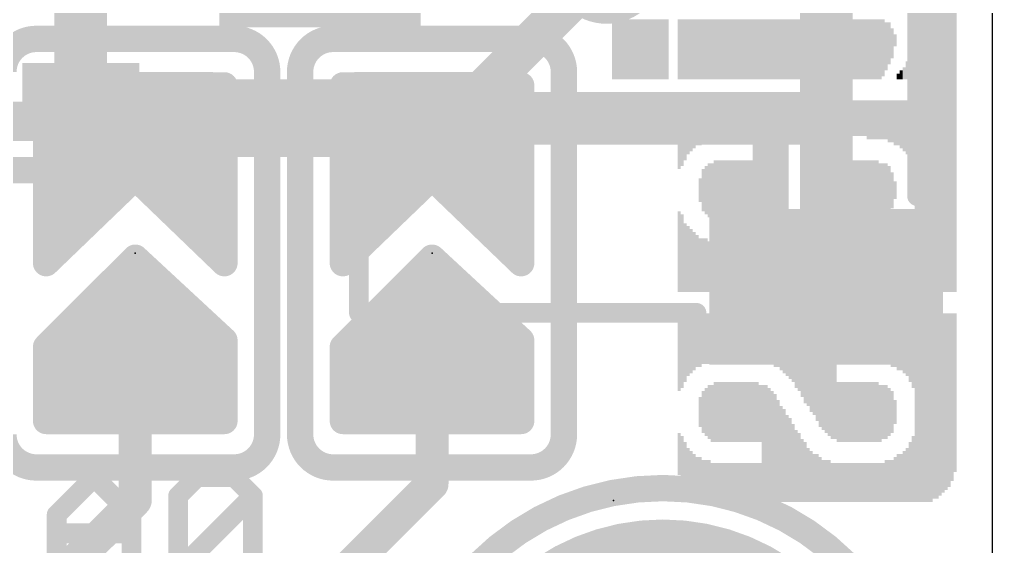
# Model space of a CAD drawing. Extents: x 0 to 25.4, y 0 to 17.8.
# Drawn here: x 17.9 to 25.4, y 4.09 to 8.15 of the extents above; entities that cross this region are included whole.
import ezdxf

# ---------------------------------------------------------------- set-up
doc = ezdxf.new("R2010")
doc.units = 0
for name, color, linetype in [('1', 12, 'CONTINUOUS'), ('16', 5, 'CONTINUOUS'), ('17', 110, 'CONTINUOUS'), ('18', 110, 'CONTINUOUS'), ('20', 53, 'CONTINUOUS'), ('21', 40, 'CONTINUOUS'), ('22', 6, 'CONTINUOUS'), ('24', 6, 'CONTINUOUS')]:
    doc.layers.add(name, color=color, linetype=linetype)

# ---------------------------------------------------------------- blocks, each defined once
blk = doc.blocks.new('RECT')
blk.add_solid([(-0.5, -0.5), (0.5, -0.5), (-0.5, 0.5), (0.5, 0.5)])
blk = doc.blocks.new('RECT121920X243840R50')
at = {"const_width": 0.1905}
blk.add_lwpolyline([(0.2858, -0.5715), (0.2858, 0.5715, 0.4142), (0.1905, 0.6668), (-0.1905, 0.6668, 0.4142), (-0.2858, 0.5715), (-0.2858, -0.5715, 0.4142), (-0.1905, -0.6668), (0.1905, -0.6668, 0.4142)], format="xyb", close=True, dxfattribs=at)
blk.add_solid([(-0.2159, -0.5969), (0.2159, -0.5969), (-0.2159, 0.5969), (0.2159, 0.5969)])
blk = doc.blocks.new('ROUNDP')
at = {"const_width": 0.5}
blk.add_lwpolyline([(0, -0.25, 1), (0, 0.25, 1), (0, -0.25)], format="xyb", dxfattribs=at)
blk = doc.blocks.new('ROUNDV')
at = {"const_width": 0.5}
blk.add_lwpolyline([(0, -0.25, 1), (0, 0.25, 1), (0, -0.25)], format="xyb", dxfattribs=at)

msp = doc.modelspace()

# ---------------------------------------------------------------- linework, layer by layer
at = {"layer": '1', "const_width": 0.4064}
for points in [[(24.119, 11.69), (24.119, 7.366)], [(18.376, 8.49), (18.376, 7.59)], [(18.376, 7.59), (18.576, 7.39)], [(18.576, 7.39), (20.219, 7.39)], [(20.219, 7.39), (24.095, 7.39)], [(24.095, 7.39), (24.119, 7.366)], [(24.119, 7.366), (24.119, 6.09)]]:
    msp.add_lwpolyline(points, dxfattribs=at)
at = {"layer": '1', "const_width": 0.2032}
for points in [[(18.4478, 7.6618, 1), (18.3042, 7.5182)], [(18.2744, 7.59, 1), (18.4776, 7.59)], [(18.576, 7.4916, 1), (18.576, 7.2884)], [(20.219, 7.4916, 1), (20.219, 7.2884)], [(20.219, 7.2884, 1), (20.219, 7.4916)], [(24.1668, 7.4618, 1), (24.0232, 7.3182)], [(24.095, 7.2884, 1), (24.095, 7.4916)], [(18.5042, 7.3182, 1), (18.6478, 7.4618)], [(24.2206, 7.366, 1), (24.0174, 7.366)], [(24.0472, 7.2942, 1), (24.1908, 7.4378)], [(24.0174, 7.366, 1), (24.2206, 7.366)], [(24.0174, 6.09, 1), (24.2206, 6.09)]]:
    msp.add_lwpolyline(points, format="xyb", dxfattribs=at)
at = {"layer": '16'}
for points, const_width in [([(21.2296, 7.366), (22.4258, 8.5622)], 0.3048), ([(18.1094, 6.273), (18.1094, 7.643)], 0.2032), ([(18.1094, 7.643), (19.4826, 7.643)], 0.2032), ([(19.4826, 7.643), (19.4826, 6.273)], 0.2032), ([(20.3954, 6.273), (20.3954, 7.643)], 0.2032), ([(20.3954, 7.643), (21.7686, 7.643)], 0.2032), ([(21.7686, 7.643), (21.7686, 6.273)], 0.2032), ([(18.1094, 7.5184), (19.4826, 7.5184)], 0.2032), ([(20.3954, 7.5184), (21.7686, 7.5184)], 0.2032), ([(16.51, 7.366), (18.796, 7.366)], 0.3048), ([(18.796, 7.366), (21.082, 7.366)], 0.3048), ([(21.082, 7.366), (21.2296, 7.366)], 0.3048), ([(18.1094, 7.3152), (19.4826, 7.3152)], 0.2032), ([(20.3954, 7.3152), (21.7686, 7.3152)], 0.2032), ([(18.1094, 7.112), (19.4826, 7.112)], 0.2032), ([(20.3954, 7.112), (21.7686, 7.112)], 0.2032), ([(18.796, 6.9342), (18.1094, 6.273)], 0.2032), ([(18.1094, 6.9088), (18.7696, 6.9088)], 0.2032), ([(19.4826, 6.273), (18.796, 6.9342)], 0.2032), ([(18.8224, 6.9088), (19.4826, 6.9088)], 0.2032), ([(21.082, 6.9342), (20.3954, 6.273)], 0.2032), ([(20.3954, 6.9088), (21.0556, 6.9088)], 0.2032), ([(21.7686, 6.273), (21.082, 6.9342)], 0.2032), ([(21.1084, 6.9088), (21.7686, 6.9088)], 0.2032), ([(18.1094, 6.7056), (18.5586, 6.7056)], 0.2032), ([(19.0334, 6.7056), (19.4826, 6.7056)], 0.2032), ([(20.3954, 6.7056), (20.8446, 6.7056)], 0.2032), ([(21.3194, 6.7056), (21.7686, 6.7056)], 0.2032), ([(18.1094, 6.5024), (18.3476, 6.5024)], 0.2032), ([(19.2444, 6.5024), (19.4826, 6.5024)], 0.2032), ([(20.3954, 6.5024), (20.6336, 6.5024)], 0.2032), ([(21.5304, 6.5024), (21.7686, 6.5024)], 0.2032), ([(18.796, 6.3151), (18.1094, 5.6285)], 0.2032), ([(18.1094, 6.2992), (18.1366, 6.2992)], 0.2032), ([(18.7801, 6.2992), (18.8132, 6.2992)], 0.2032), ([(19.4826, 5.6785), (18.796, 6.3151)], 0.2032), ([(19.4554, 6.2992), (19.4826, 6.2992)], 0.2032), ([(21.082, 6.3151), (20.3954, 5.6285)], 0.2032), ([(20.3954, 6.2992), (20.4226, 6.2992)], 0.2032), ([(21.0661, 6.2992), (21.0992, 6.2992)], 0.2032), ([(21.7686, 5.6785), (21.082, 6.3151)], 0.2032), ([(21.7414, 6.2992), (21.7686, 6.2992)], 0.2032), ([(18.5769, 6.096), (19.0323, 6.096)], 0.2032), ([(20.8629, 6.096), (21.3183, 6.096)], 0.2032), ([(18.3737, 5.8928), (19.2515, 5.8928)], 0.2032), ([(20.6597, 5.8928), (21.5375, 5.8928)], 0.2032), ([(18.1705, 5.6896), (19.4706, 5.6896)], 0.2032), ([(19.4826, 5.057), (19.4826, 5.6785)], 0.2032), ([(20.4565, 5.6896), (21.7566, 5.6896)], 0.2032), ([(21.7686, 5.057), (21.7686, 5.6785)], 0.2032), ([(18.1094, 5.6285), (18.1094, 5.057)], 0.2032), ([(20.3954, 5.6285), (20.3954, 5.057)], 0.2032), ([(18.1094, 5.4864), (19.4826, 5.4864)], 0.2032), ([(20.3954, 5.4864), (21.7686, 5.4864)], 0.2032), ([(18.796, 5.334), (18.796, 4.445)], 0.254), ([(21.082, 5.334), (21.082, 4.572)], 0.254), ([(18.1094, 5.2832), (19.4826, 5.2832)], 0.2032), ([(20.3954, 5.2832), (21.7686, 5.2832)], 0.2032), ([(18.1094, 5.08), (19.4826, 5.08)], 0.2032), ([(20.3954, 5.08), (21.7686, 5.08)], 0.2032), ([(18.1094, 5.057), (19.4826, 5.057)], 0.2032), ([(20.3954, 5.057), (21.7686, 5.057)], 0.2032), ([(21.082, 4.572), (19.05, 2.54)], 0.254), ([(18.796, 4.445), (18.288, 3.937)], 0.254)]:
    msp.add_lwpolyline(points, dxfattribs=dict(at, const_width=const_width))
for points, const_width in [([(18.1602, 7.643, 1), (18.0586, 7.643)], 0.1016), ([(18.1094, 7.6938, 1), (18.1094, 7.5922)], 0.1016), ([(19.5334, 7.643, 1), (19.4318, 7.643)], 0.1016), ([(19.4826, 7.5922, 1), (19.4826, 7.6938)], 0.1016), ([(20.4462, 7.643, 1), (20.3446, 7.643)], 0.1016), ([(20.3954, 7.6938, 1), (20.3954, 7.5922)], 0.1016), ([(21.8194, 7.643, 1), (21.7178, 7.643)], 0.1016), ([(21.7686, 7.5922, 1), (21.7686, 7.6938)], 0.1016), ([(18.1094, 7.5692, 1), (18.1094, 7.4676)], 0.1016), ([(19.4826, 7.4676, 1), (19.4826, 7.5692)], 0.1016), ([(20.3954, 7.5692, 1), (20.3954, 7.4676)], 0.1016), ([(21.7686, 7.4676, 1), (21.7686, 7.5692)], 0.1016), ([(18.796, 7.4422, 1), (18.796, 7.2898)], 0.1524), ([(18.796, 7.2898, 1), (18.796, 7.4422)], 0.1524), ([(21.082, 7.4422, 1), (21.082, 7.2898)], 0.1524), ([(21.082, 7.2898, 1), (21.082, 7.4422)], 0.1524), ([(21.2296, 7.2898, 1), (21.2296, 7.4422)], 0.1524), ([(21.1757, 7.4199, 1), (21.2835, 7.3121)], 0.1524), ([(18.1094, 7.366, 1), (18.1094, 7.2644)], 0.1016), ([(19.4826, 7.2644, 1), (19.4826, 7.366)], 0.1016), ([(20.3954, 7.366, 1), (20.3954, 7.2644)], 0.1016), ([(21.7686, 7.2644, 1), (21.7686, 7.366)], 0.1016), ([(18.1094, 7.1628, 1), (18.1094, 7.0612)], 0.1016), ([(19.4826, 7.0612, 1), (19.4826, 7.1628)], 0.1016), ([(20.3954, 7.1628, 1), (20.3954, 7.0612)], 0.1016), ([(21.7686, 7.0612, 1), (21.7686, 7.1628)], 0.1016), ([(18.1094, 6.9596, 1), (18.1094, 6.858)], 0.1016), ([(18.8312, 6.9708, 1), (18.7608, 6.8976)], 0.1016), ([(18.8312, 6.8976, 1), (18.7608, 6.9708)], 0.1016), ([(18.7696, 6.858, 1), (18.7696, 6.9596)], 0.1016), ([(18.8224, 6.9596, 1), (18.8224, 6.858)], 0.1016), ([(19.4826, 6.858, 1), (19.4826, 6.9596)], 0.1016), ([(20.3954, 6.9596, 1), (20.3954, 6.858)], 0.1016), ([(21.1172, 6.9708, 1), (21.0468, 6.8976)], 0.1016), ([(21.1172, 6.8976, 1), (21.0468, 6.9708)], 0.1016), ([(21.0556, 6.858, 1), (21.0556, 6.9596)], 0.1016), ([(21.1084, 6.9596, 1), (21.1084, 6.858)], 0.1016), ([(21.7686, 6.858, 1), (21.7686, 6.9596)], 0.1016), ([(18.1094, 6.7564, 1), (18.1094, 6.6548)], 0.1016), ([(18.5586, 6.6548, 1), (18.5586, 6.7564)], 0.1016), ([(19.0334, 6.7564, 1), (19.0334, 6.6548)], 0.1016), ([(19.4826, 6.6548, 1), (19.4826, 6.7564)], 0.1016), ([(20.3954, 6.7564, 1), (20.3954, 6.6548)], 0.1016), ([(20.8446, 6.6548, 1), (20.8446, 6.7564)], 0.1016), ([(21.3194, 6.7564, 1), (21.3194, 6.6548)], 0.1016), ([(21.7686, 6.6548, 1), (21.7686, 6.7564)], 0.1016), ([(18.1094, 6.5532, 1), (18.1094, 6.4516)], 0.1016), ([(18.3476, 6.4516, 1), (18.3476, 6.5532)], 0.1016), ([(19.2444, 6.5532, 1), (19.2444, 6.4516)], 0.1016), ([(19.4826, 6.4516, 1), (19.4826, 6.5532)], 0.1016), ([(20.3954, 6.5532, 1), (20.3954, 6.4516)], 0.1016), ([(20.6336, 6.4516, 1), (20.6336, 6.5532)], 0.1016), ([(21.5304, 6.5532, 1), (21.5304, 6.4516)], 0.1016), ([(21.7686, 6.4516, 1), (21.7686, 6.5532)], 0.1016), ([(18.1094, 6.35, 1), (18.1094, 6.2484)], 0.1016), ([(18.1366, 6.2484, 1), (18.1366, 6.35)], 0.1016), ([(18.7801, 6.35, 1), (18.7801, 6.2484)], 0.1016), ([(18.8305, 6.3524, 1), (18.7615, 6.2778)], 0.1016), ([(18.8319, 6.2792, 1), (18.7601, 6.351)], 0.1016), ([(18.8132, 6.2484, 1), (18.8132, 6.35)], 0.1016), ([(19.4554, 6.35, 1), (19.4554, 6.2484)], 0.1016), ([(19.4826, 6.2484, 1), (19.4826, 6.35)], 0.1016), ([(20.3954, 6.35, 1), (20.3954, 6.2484)], 0.1016), ([(20.4226, 6.2484, 1), (20.4226, 6.35)], 0.1016), ([(21.0661, 6.35, 1), (21.0661, 6.2484)], 0.1016), ([(21.1165, 6.3524, 1), (21.0475, 6.2778)], 0.1016), ([(21.1179, 6.2792, 1), (21.0461, 6.351)], 0.1016), ([(21.0992, 6.2484, 1), (21.0992, 6.35)], 0.1016), ([(21.7414, 6.35, 1), (21.7414, 6.2484)], 0.1016), ([(21.7686, 6.2484, 1), (21.7686, 6.35)], 0.1016), ([(18.0742, 6.3096, 1), (18.1446, 6.2364)], 0.1016), ([(18.0586, 6.273, 1), (18.1602, 6.273)], 0.1016), ([(19.4318, 6.273, 1), (19.5334, 6.273)], 0.1016), ([(19.4474, 6.2364, 1), (19.5178, 6.3096)], 0.1016), ([(20.3602, 6.3096, 1), (20.4306, 6.2364)], 0.1016), ([(20.3446, 6.273, 1), (20.4462, 6.273)], 0.1016), ([(21.7178, 6.273, 1), (21.8194, 6.273)], 0.1016), ([(21.7334, 6.2364, 1), (21.8038, 6.3096)], 0.1016), ([(18.5769, 6.1468, 1), (18.5769, 6.0452)], 0.1016), ([(19.0323, 6.0452, 1), (19.0323, 6.1468)], 0.1016), ([(20.8629, 6.1468, 1), (20.8629, 6.0452)], 0.1016), ([(21.3183, 6.0452, 1), (21.3183, 6.1468)], 0.1016), ([(18.3737, 5.9436, 1), (18.3737, 5.842)], 0.1016), ([(19.2515, 5.842, 1), (19.2515, 5.9436)], 0.1016), ([(20.6597, 5.9436, 1), (20.6597, 5.842)], 0.1016), ([(21.5375, 5.842, 1), (21.5375, 5.9436)], 0.1016), ([(18.1705, 5.7404, 1), (18.1705, 5.6388)], 0.1016), ([(19.5334, 5.6785, 1), (19.4318, 5.6785)], 0.1016), ([(19.4706, 5.6388, 1), (19.4706, 5.7404)], 0.1016), ([(20.4565, 5.7404, 1), (20.4565, 5.6388)], 0.1016), ([(21.8194, 5.6785, 1), (21.7178, 5.6785)], 0.1016), ([(21.7566, 5.6388, 1), (21.7566, 5.7404)], 0.1016), ([(18.1602, 5.6285, 1), (18.0586, 5.6285)], 0.1016), ([(18.0735, 5.6644, 1), (18.1453, 5.5926)], 0.1016), ([(19.4481, 5.6412, 1), (19.5171, 5.7158)], 0.1016), ([(20.4462, 5.6285, 1), (20.3446, 5.6285)], 0.1016), ([(20.3595, 5.6644, 1), (20.4313, 5.5926)], 0.1016), ([(21.7341, 5.6412, 1), (21.8031, 5.7158)], 0.1016), ([(18.1094, 5.5372, 1), (18.1094, 5.4356)], 0.1016), ([(19.4826, 5.4356, 1), (19.4826, 5.5372)], 0.1016), ([(20.3954, 5.5372, 1), (20.3954, 5.4356)], 0.1016), ([(21.7686, 5.4356, 1), (21.7686, 5.5372)], 0.1016), ([(18.8595, 5.334, 1), (18.7325, 5.334)], 0.127), ([(21.1455, 5.334, 1), (21.0185, 5.334)], 0.127), ([(18.1094, 5.334, 1), (18.1094, 5.2324)], 0.1016), ([(19.4826, 5.2324, 1), (19.4826, 5.334)], 0.1016), ([(20.3954, 5.334, 1), (20.3954, 5.2324)], 0.1016), ([(21.7686, 5.2324, 1), (21.7686, 5.334)], 0.1016), ([(18.1094, 5.1308, 1), (18.1094, 5.0292)], 0.1016), ([(19.4826, 5.0292, 1), (19.4826, 5.1308)], 0.1016), ([(20.3954, 5.1308, 1), (20.3954, 5.0292)], 0.1016), ([(21.7686, 5.0292, 1), (21.7686, 5.1308)], 0.1016), ([(18.1094, 5.1078, 1), (18.1094, 5.0062)], 0.1016), ([(18.0586, 5.057, 1), (18.1602, 5.057)], 0.1016), ([(19.4318, 5.057, 1), (19.5334, 5.057)], 0.1016), ([(19.4826, 5.0062, 1), (19.4826, 5.1078)], 0.1016), ([(20.3954, 5.1078, 1), (20.3954, 5.0062)], 0.1016), ([(20.3446, 5.057, 1), (20.4462, 5.057)], 0.1016), ([(21.7178, 5.057, 1), (21.8194, 5.057)], 0.1016), ([(21.7686, 5.0062, 1), (21.7686, 5.1078)], 0.1016), ([(21.1269, 4.5271, 1), (21.0371, 4.6169)], 0.127), ([(21.0185, 4.572, 1), (21.1455, 4.572)], 0.127), ([(18.7325, 4.445, 1), (18.8595, 4.445)], 0.127), ([(18.8409, 4.4001, 1), (18.7511, 4.4899)], 0.127)]:
    msp.add_lwpolyline(points, format="xyb", dxfattribs=dict(at, const_width=const_width))
at = {"layer": '20'}
msp.add_line((25.4, 2.54), (25.4, 15.24), dxfattribs=at)
at = {"layer": '21'}
for points, const_width in [([(24.819, 6.79), (24.819, 10.99)], 0.1524), ([(18.926, 6.99), (16.126, 6.99)], 0.2032), ([(20.519, 5.89), (20.519, 6.99)], 0.1524), ([(23.119, 5.89), (20.519, 5.89)], 0.1524), ([(18.1907, 4.3354), (18.4788, 4.6235)], 0.1524), ([(18.4788, 4.6235), (18.7669, 4.3354)], 0.1524), ([(19.1262, 4.4795), (19.2703, 4.6235)], 0.1524), ([(19.2703, 4.6235), (19.5584, 4.6235)], 0.1524), ([(19.5584, 4.6235), (19.7024, 4.4795)], 0.1524), ([(19.1262, 3.9033), (19.1262, 4.4795)], 0.1524), ([(19.1262, 3.9033), (19.7024, 4.4795)], 0.1524), ([(19.7024, 4.4795), (19.7024, 3.9033)], 0.1524), ([(18.1907, 3.7592), (18.1907, 4.3354)], 0.1524), ([(18.7669, 4.3354), (18.7669, 3.7592)], 0.1524), ([(18.1907, 4.1914), (18.7669, 4.1914)], 0.1524)]:
    msp.add_lwpolyline(points, dxfattribs=dict(at, const_width=const_width))
for points, const_width in [([(18.926, 6.9392, 1), (18.926, 7.0408)], 0.1016), ([(20.5571, 6.99, 1), (20.4809, 6.99)], 0.0762), ([(24.7809, 6.79, 1), (24.8571, 6.79)], 0.0762), ([(20.519, 5.9281, 1), (20.519, 5.8519)], 0.0762), ([(20.4809, 5.89, 1), (20.5571, 5.89)], 0.0762), ([(23.119, 5.8519, 1), (23.119, 5.9281)], 0.0762), ([(18.5057, 4.6505, 1), (18.4519, 4.5966)], 0.0762), ([(18.5057, 4.5966, 1), (18.4519, 4.6505)], 0.0762), ([(19.2703, 4.6616, 1), (19.2703, 4.5854)], 0.0762), ([(19.2972, 4.5966, 1), (19.2433, 4.6505)], 0.0762), ([(19.5853, 4.6505, 1), (19.5314, 4.5966)], 0.0762), ([(19.5584, 4.5854, 1), (19.5584, 4.6616)], 0.0762), ([(22.86, 0.54, 1), (22.86, 4.54, 1), (22.86, 0.54)], 0.2032), ([(19.1643, 4.4795, 1), (19.0881, 4.4795)], 0.0762), ([(19.0993, 4.5064, 1), (19.1531, 4.4525)], 0.0762), ([(19.7405, 4.4795, 1), (19.6643, 4.4795)], 0.0762), ([(19.7294, 4.4525, 1), (19.6755, 4.5064)], 0.0762), ([(19.6755, 4.4525, 1), (19.7294, 4.5064)], 0.0762), ([(18.1637, 4.3624, 1), (18.2176, 4.3085)], 0.0762), ([(18.2288, 4.3354, 1), (18.1526, 4.3354)], 0.0762), ([(18.805, 4.3354, 1), (18.7288, 4.3354)], 0.0762), ([(18.74, 4.3085, 1), (18.7938, 4.3624)], 0.0762), ([(18.1907, 4.2295, 1), (18.1907, 4.1533)], 0.0762), ([(18.7669, 4.1533, 1), (18.7669, 4.2295)], 0.0762)]:
    msp.add_lwpolyline(points, format="xyb", dxfattribs=dict(at, const_width=const_width))
at = {"layer": '22'}
for points, const_width in [([(18.034, 8.001, 0.4142), (17.78, 7.747)], 0.2032), ([(18.034, 8.0518, 1), (18.034, 7.9502)], 0.1016), ([(18.034, 7.9502, 1), (18.034, 8.0518)], 0.1016), ([(19.812, 7.747, 0.4142), (19.558, 8.001)], 0.2032), ([(19.558, 8.0518, 1), (19.558, 7.9502)], 0.1016), ([(19.558, 7.9502, 1), (19.558, 8.0518)], 0.1016), ([(20.32, 8.001, 0.4142), (20.066, 7.747)], 0.2032), ([(20.32, 8.0518, 1), (20.32, 7.9502)], 0.1016), ([(20.32, 7.9502, 1), (20.32, 8.0518)], 0.1016), ([(22.098, 7.747, 0.4142), (21.844, 8.001)], 0.2032), ([(21.844, 8.0518, 1), (21.844, 7.9502)], 0.1016), ([(21.844, 7.9502, 1), (21.844, 8.0518)], 0.1016), ([(19.8628, 7.747, 1), (19.7612, 7.747)], 0.1016), ([(19.7612, 7.747, 1), (19.8628, 7.747)], 0.1016), ([(20.1168, 7.747, 1), (20.0152, 7.747)], 0.1016), ([(20.0152, 7.747, 1), (20.1168, 7.747)], 0.1016), ([(22.1488, 7.747, 1), (22.0472, 7.747)], 0.1016), ([(22.0472, 7.747, 1), (22.1488, 7.747)], 0.1016), ([(17.78, 4.953, 0.4142), (18.034, 4.699)], 0.2032), ([(19.558, 4.699, 0.4142), (19.812, 4.953)], 0.2032), ([(19.8628, 4.953, 1), (19.7612, 4.953)], 0.1016), ([(20.066, 4.953, 0.4142), (20.32, 4.699)], 0.2032), ([(20.1168, 4.953, 1), (20.0152, 4.953)], 0.1016), ([(21.844, 4.699, 0.4142), (22.098, 4.953)], 0.2032), ([(22.1488, 4.953, 1), (22.0472, 4.953)], 0.1016), ([(19.7612, 4.953, 1), (19.8628, 4.953)], 0.1016), ([(20.0152, 4.953, 1), (20.1168, 4.953)], 0.1016), ([(22.0472, 4.953, 1), (22.1488, 4.953)], 0.1016), ([(18.034, 4.7498, 1), (18.034, 4.6482)], 0.1016), ([(18.034, 4.6482, 1), (18.034, 4.7498)], 0.1016), ([(19.558, 4.7498, 1), (19.558, 4.6482)], 0.1016), ([(19.558, 4.6482, 1), (19.558, 4.7498)], 0.1016), ([(20.32, 4.7498, 1), (20.32, 4.6482)], 0.1016), ([(20.32, 4.6482, 1), (20.32, 4.7498)], 0.1016), ([(21.844, 4.7498, 1), (21.844, 4.6482)], 0.1016), ([(21.844, 4.6482, 1), (21.844, 4.7498)], 0.1016)]:
    msp.add_lwpolyline(points, format="xyb", dxfattribs=dict(at, const_width=const_width))
at = {"layer": '22', "const_width": 0.2032}
for points in [[(18.034, 8.001), (19.558, 8.001)], [(20.32, 8.001), (21.844, 8.001)], [(19.812, 4.953), (19.812, 7.747)], [(20.066, 7.747), (20.066, 4.953)], [(22.098, 4.953), (22.098, 7.747)], [(18.034, 4.699), (19.558, 4.699)], [(20.32, 4.699), (21.844, 4.699)]]:
    msp.add_lwpolyline(points, dxfattribs=at)
at = {"layer": '24'}
for p in [(18.796, 6.35), (21.082, 6.35), (22.479, 4.445)]:
    msp.add_point(p, dxfattribs=at)

# ---------------------------------------------------------------- block references
at = {"layer": '1'}
for p, xscale, yscale, rotation in [((20.219, 8.39), 1.55, 0.6, 180), ((18.376, 7.59), 0.45, 0.9, 90), ((20.219, 7.39), 1.55, 0.6, 180), ((24.119, 6.09), 1.8, 1.2, 180)]:
    msp.add_blockref('RECT', p, dxfattribs=dict(at, xscale=xscale, yscale=yscale, rotation=rotation))
at = {"layer": '16', "rotation": 90}
for p in [(18.796, 7.366), (21.082, 7.366), (18.796, 5.334), (21.082, 5.334)]:
    msp.add_blockref('RECT121920X243840R50', p, dxfattribs=at)
at = {"layer": '17', "xscale": 3.516, "yscale": 3.516}
msp.add_blockref('ROUNDP', (22.86, 2.54), dxfattribs=at)
msp.add_blockref('ROUNDP', (22.86, 2.54), dxfattribs=at)
at = {"layer": '18', "xscale": 0.889, "yscale": 0.889}
msp.add_blockref('ROUNDV', (22.4258, 8.5622), dxfattribs=at)
msp.add_blockref('ROUNDV', (22.4258, 8.5622), dxfattribs=at)
at = {"layer": '22', "rotation": 90}
for p, xscale, yscale in [((24.8111, 8.81), 5.5194, 0.0231), ((24.8342, 8.81), 5.5194, 0.0231), ((24.8573, 8.81), 5.5194, 0.0231), ((24.8804, 8.81), 5.5194, 0.0231), ((24.9036, 8.81), 5.5194, 0.0231), ((24.9267, 8.7973), 5.494, 0.0231), ((24.9498, 8.7973), 5.494, 0.0231), ((24.9729, 8.7859), 5.4712, 0.0231), ((24.996, 8.7859), 5.4712, 0.0231), ((25.019, 8.7744), 5.4483, 0.0229), ((25.042, 8.763), 5.4254, 0.0231), ((25.0651, 8.7516), 5.4026, 0.0231), ((25.0882, 8.7287), 5.3569, 0.0231), ((25.1113, 8.6944), 5.2883, 0.0231), ((22.479, 7.9197), 0.4623, 0.0229), ((22.502, 7.9197), 0.4623, 0.0231), ((22.5251, 7.9197), 0.4623, 0.0231), ((22.5482, 7.9197), 0.4623, 0.0231), ((22.5713, 7.9197), 0.4623, 0.0231), ((22.5944, 7.9197), 0.4623, 0.0231), ((22.6176, 7.9197), 0.4623, 0.0231), ((22.6407, 7.9197), 0.4623, 0.0231), ((22.6638, 7.9197), 0.4623, 0.0231), ((22.6869, 7.9197), 0.4623, 0.0231), ((22.71, 7.9197), 0.4623, 0.0231), ((22.733, 7.9197), 0.4623, 0.0229), ((22.756, 7.9197), 0.4623, 0.0231), ((22.7791, 7.9197), 0.4623, 0.0231), ((22.8022, 7.9197), 0.4623, 0.0231), ((22.8253, 7.9197), 0.4623, 0.0231), ((22.8484, 7.9197), 0.4623, 0.0231), ((22.8716, 7.9197), 0.4623, 0.0231), ((22.8947, 7.9197), 0.4623, 0.0231), ((22.987, 7.9197), 0.4623, 0.0229), ((23.01, 7.9197), 0.4623, 0.0231), ((23.0331, 7.9197), 0.4623, 0.0231), ((23.0562, 7.9197), 0.4623, 0.0231), ((23.0793, 7.9197), 0.4623, 0.0231), ((23.1024, 7.9197), 0.4623, 0.0231), ((23.1256, 7.9197), 0.4623, 0.0231), ((23.1487, 7.9197), 0.4623, 0.0231), ((23.1718, 7.9197), 0.4623, 0.0231), ((23.1949, 7.9197), 0.4623, 0.0231), ((23.218, 7.9197), 0.4623, 0.0231), ((23.241, 7.9197), 0.4623, 0.0229), ((23.264, 7.9197), 0.4623, 0.0231), ((23.2871, 7.9197), 0.4623, 0.0231), ((23.3102, 7.9197), 0.4623, 0.0231), ((23.3333, 7.9197), 0.4623, 0.0231), ((23.3564, 7.9197), 0.4623, 0.0231), ((23.3796, 7.9197), 0.4623, 0.0231), ((23.4027, 7.9197), 0.4623, 0.0231), ((23.4258, 7.9197), 0.4623, 0.0231), ((23.4489, 7.9197), 0.4623, 0.0231), ((23.472, 7.9197), 0.4623, 0.0231), ((23.495, 7.9197), 0.4623, 0.0229), ((23.518, 7.9197), 0.4623, 0.0231), ((23.5411, 7.9197), 0.4623, 0.0231), ((23.5642, 7.9197), 0.4623, 0.0231), ((23.5873, 7.9197), 0.4623, 0.0231), ((23.6104, 7.9197), 0.4623, 0.0231), ((23.6336, 7.9197), 0.4623, 0.0231), ((23.6567, 7.9197), 0.4623, 0.0231), ((23.6798, 7.9197), 0.4623, 0.0231), ((23.7029, 7.9197), 0.4623, 0.0231), ((23.726, 7.9197), 0.4623, 0.0231), ((23.749, 7.9197), 0.4623, 0.0229), ((23.772, 7.9197), 0.4623, 0.0231), ((23.7951, 7.9197), 0.4623, 0.0231), ((23.8182, 7.9197), 0.4623, 0.0231), ((23.8413, 7.9197), 0.4623, 0.0231), ((23.8644, 7.9197), 0.4623, 0.0231), ((23.8876, 7.9197), 0.4623, 0.0231), ((23.9107, 7.9197), 0.4623, 0.0231), ((23.9338, 7.9197), 0.4623, 0.0231), ((23.9569, 7.9197), 0.4623, 0.0231), ((23.98, 7.9197), 0.4623, 0.0231), ((24.003, 7.9197), 0.4623, 0.0229), ((24.026, 7.9197), 0.4623, 0.0231), ((24.0491, 7.9197), 0.4623, 0.0231), ((24.0722, 7.9197), 0.4623, 0.0231), ((24.0953, 7.9197), 0.4623, 0.0231), ((24.1184, 7.9197), 0.4623, 0.0231), ((24.1416, 7.9197), 0.4623, 0.0231), ((24.1647, 7.9197), 0.4623, 0.0231), ((24.1878, 7.9197), 0.4623, 0.0231), ((24.2109, 7.9197), 0.4623, 0.0231), ((24.234, 7.9197), 0.4623, 0.0231), ((24.257, 7.9197), 0.4623, 0.0229), ((24.28, 7.9197), 0.4623, 0.0231), ((24.3031, 7.9197), 0.4623, 0.0231), ((24.3262, 7.9197), 0.4623, 0.0231), ((24.3493, 7.9197), 0.4623, 0.0231), ((24.3724, 7.9197), 0.4623, 0.0231), ((24.3956, 7.9197), 0.4623, 0.0231), ((24.4187, 7.9197), 0.4623, 0.0231), ((24.4418, 7.9197), 0.4623, 0.0231), ((24.4649, 7.9197), 0.4623, 0.0231), ((24.488, 7.9197), 0.4623, 0.0231), ((24.511, 7.9197), 0.4623, 0.0229), ((24.534, 7.9197), 0.4623, 0.0231), ((24.5571, 7.9312), 0.4394, 0.0231), ((24.5802, 7.9439), 0.3683, 0.0231), ((24.6033, 7.9667), 0.3226, 0.0231), ((24.6264, 7.9667), 0.2311, 0.0231), ((24.6496, 7.9896), 0.094, 0.0231), ((24.788, 7.8042), 0.2311, 0.0231), ((24.742, 7.7584), 0.1397, 0.0231), ((24.765, 7.7699), 0.1626, 0.0229), ((24.6727, 7.7114), 0.0457, 0.0231), ((24.6958, 7.7241), 0.0711, 0.0231), ((24.7189, 7.7356), 0.094, 0.0231), ((22.987, 7.2631), 0.5309, 0.0229), ((23.01, 7.2746), 0.508, 0.0231), ((23.0331, 7.2974), 0.4623, 0.0231), ((23.0562, 7.3203), 0.4166, 0.0231), ((23.0793, 7.3317), 0.3937, 0.0231), ((23.1024, 7.3431), 0.3708, 0.0231), ((23.1256, 7.3546), 0.348, 0.0231), ((23.1487, 7.3546), 0.348, 0.0231), ((23.1718, 7.366), 0.3251, 0.0231), ((23.1949, 7.366), 0.3251, 0.0231), ((23.218, 7.3774), 0.3023, 0.0231), ((23.241, 7.3774), 0.3023, 0.0229), ((23.264, 7.3774), 0.3023, 0.0231), ((23.2871, 7.3774), 0.3023, 0.0231), ((23.3102, 7.3774), 0.3023, 0.0231), ((23.3333, 7.3774), 0.3023, 0.0231), ((23.3564, 7.3774), 0.3023, 0.0231), ((23.3796, 7.3901), 0.2769, 0.0231), ((23.4027, 7.3901), 0.2769, 0.0231), ((23.4258, 7.3901), 0.2769, 0.0231), ((23.4489, 7.3901), 0.2769, 0.0231), ((23.472, 7.3901), 0.2769, 0.0231), ((23.495, 7.3901), 0.2769, 0.0229), ((23.518, 7.3901), 0.2769, 0.0231), ((23.5411, 7.3901), 0.2769, 0.0231), ((23.5642, 7.0663), 0.9246, 0.0231), ((23.5873, 7.0663), 0.9246, 0.0231), ((23.6104, 7.0663), 0.9246, 0.0231), ((23.6336, 7.0663), 0.9246, 0.0231), ((23.6567, 7.0663), 0.9246, 0.0231), ((23.6798, 7.0663), 0.9246, 0.0231), ((23.7029, 7.0663), 0.9246, 0.0231), ((23.726, 7.0663), 0.9246, 0.0231), ((23.749, 7.0663), 0.9246, 0.0229), ((23.772, 7.0663), 0.9246, 0.0231), ((23.7951, 7.0663), 0.9246, 0.0231), ((23.8182, 7.0663), 0.9246, 0.0231), ((23.8413, 7.3901), 0.2769, 0.0231), ((23.8644, 7.3901), 0.2769, 0.0231), ((23.8876, 7.3901), 0.2769, 0.0231), ((23.9107, 7.3901), 0.2769, 0.0231), ((23.9338, 7.3901), 0.2769, 0.0231), ((23.9569, 7.3901), 0.2769, 0.0231), ((23.98, 7.3901), 0.2769, 0.0231), ((24.003, 7.3901), 0.2769, 0.0229), ((24.026, 7.3901), 0.2769, 0.0231), ((24.0491, 7.3901), 0.2769, 0.0231), ((24.0722, 7.3901), 0.2769, 0.0231), ((24.0953, 7.3901), 0.2769, 0.0231), ((24.1184, 7.3901), 0.2769, 0.0231), ((24.1416, 7.3901), 0.2769, 0.0231), ((24.1647, 7.3901), 0.2769, 0.0231), ((24.1878, 7.3901), 0.2769, 0.0231), ((24.2109, 7.3901), 0.2769, 0.0231), ((24.234, 7.3901), 0.2769, 0.0231), ((24.257, 7.3901), 0.2769, 0.0229), ((24.28, 7.3901), 0.2769, 0.0231), ((24.3031, 7.3901), 0.2769, 0.0231), ((24.3262, 7.3901), 0.2769, 0.0231), ((24.3493, 7.3901), 0.2769, 0.0231), ((24.3724, 7.3901), 0.2769, 0.0231), ((24.3956, 7.3901), 0.2769, 0.0231), ((24.4187, 7.3901), 0.2769, 0.0231), ((24.4418, 7.3774), 0.3023, 0.0231), ((24.4649, 7.3774), 0.3023, 0.0231), ((24.488, 7.3774), 0.3023, 0.0231), ((24.511, 7.3774), 0.3023, 0.0229), ((24.534, 7.3774), 0.3023, 0.0231), ((24.5571, 7.3774), 0.3023, 0.0231), ((24.5802, 7.3774), 0.3023, 0.0231), ((24.6033, 7.366), 0.3251, 0.0231), ((24.6264, 7.366), 0.3251, 0.0231), ((24.6496, 7.3546), 0.348, 0.0231), ((24.6727, 7.3546), 0.348, 0.0231), ((24.6958, 7.3431), 0.3708, 0.0231), ((24.7189, 7.3317), 0.3937, 0.0231), ((24.742, 7.3203), 0.4166, 0.0231), ((24.765, 7.2974), 0.4623, 0.0229), ((24.788, 7.2631), 0.5309, 0.0231), ((23.264, 6.8351), 0.4623, 0.0231), ((23.2871, 6.8351), 0.4623, 0.0231), ((23.3102, 6.8351), 0.4623, 0.0231), ((23.3333, 6.8351), 0.4623, 0.0231), ((23.3564, 6.8351), 0.4623, 0.0231), ((23.3796, 6.8351), 0.4623, 0.0231), ((23.4027, 6.8351), 0.4623, 0.0231), ((23.4258, 6.8351), 0.4623, 0.0231), ((23.4489, 6.8351), 0.4623, 0.0231), ((23.472, 6.8351), 0.4623, 0.0231), ((23.495, 6.8351), 0.4623, 0.0229), ((23.518, 6.8351), 0.4623, 0.0231), ((23.5411, 6.8351), 0.4623, 0.0231), ((24.003, 6.8351), 0.4623, 0.0229), ((24.026, 6.8351), 0.4623, 0.0231), ((24.0491, 6.8351), 0.4623, 0.0231), ((24.0722, 6.8351), 0.4623, 0.0231), ((24.0953, 6.8351), 0.4623, 0.0231), ((24.1184, 6.8351), 0.4623, 0.0231), ((24.1416, 6.8351), 0.4623, 0.0231), ((24.1647, 6.8351), 0.4623, 0.0231), ((24.1878, 6.8351), 0.4623, 0.0231), ((24.2109, 6.8351), 0.4623, 0.0231), ((24.234, 6.8351), 0.4623, 0.0231), ((24.257, 6.8351), 0.4623, 0.0229), ((24.28, 6.8351), 0.4623, 0.0231), ((24.3031, 6.8351), 0.4623, 0.0231), ((24.3262, 6.8351), 0.4623, 0.0231), ((24.3493, 6.8351), 0.4623, 0.0231), ((24.3724, 6.8351), 0.4623, 0.0231), ((24.3956, 6.8351), 0.4623, 0.0231), ((24.4187, 6.8351), 0.4623, 0.0231), ((24.4418, 6.8351), 0.4623, 0.0231), ((24.4649, 6.8351), 0.4623, 0.0231), ((24.488, 6.8351), 0.4623, 0.0231), ((24.511, 6.8351), 0.4623, 0.0229), ((23.1718, 6.8351), 0.3251, 0.0231), ((23.1949, 6.8351), 0.3708, 0.0231), ((23.218, 6.8351), 0.4166, 0.0231), ((23.241, 6.8351), 0.4166, 0.0229), ((24.534, 6.8237), 0.4394, 0.0231), ((24.5571, 6.8351), 0.4166, 0.0231), ((24.5802, 6.8351), 0.4166, 0.0231), ((24.6033, 6.8351), 0.3708, 0.0231), ((24.6264, 6.8339), 0.2769, 0.0231), ((23.1487, 6.8351), 0.1829, 0.0231), ((24.6496, 6.8351), 0.1372, 0.0231), ((22.987, 6.3614), 0.6223, 0.0229), ((23.01, 6.35), 0.5994, 0.0231), ((24.765, 6.4313), 0.3454, 0.0229), ((24.788, 6.4541), 0.3912, 0.0231), ((23.0331, 6.3157), 0.5309, 0.0231), ((23.0562, 6.3043), 0.508, 0.0231), ((23.0793, 6.2929), 0.4851, 0.0231), ((24.7189, 6.397), 0.2769, 0.0231), ((24.742, 6.4084), 0.2997, 0.0231), ((23.1024, 6.2814), 0.4623, 0.0231), ((23.1256, 6.27), 0.4394, 0.0231), ((23.1487, 6.2573), 0.414, 0.0231), ((23.1718, 6.2573), 0.414, 0.0231), ((23.1949, 6.2573), 0.414, 0.0231), ((24.6033, 6.2573), 0.414, 0.0231), ((24.6264, 6.2573), 0.414, 0.0231), ((24.6496, 6.3741), 0.2311, 0.0231), ((24.6727, 6.3741), 0.2311, 0.0231), ((24.6958, 6.3856), 0.254, 0.0231), ((23.218, 6.2459), 0.3912, 0.0231), ((23.241, 6.2459), 0.3912, 0.0229), ((23.264, 6.2459), 0.3912, 0.0231), ((23.2871, 6.2459), 0.3912, 0.0231), ((23.3102, 6.2344), 0.3683, 0.0231), ((23.3333, 6.2344), 0.3683, 0.0231), ((23.3564, 6.2344), 0.3683, 0.0231), ((23.3796, 6.2344), 0.3683, 0.0231), ((23.4027, 6.2344), 0.3683, 0.0231), ((23.4258, 6.2344), 0.3683, 0.0231), ((23.4489, 6.2344), 0.3683, 0.0231), ((23.472, 6.2344), 0.3683, 0.0231), ((23.495, 6.2344), 0.3683, 0.0229), ((23.518, 6.2344), 0.3683, 0.0231), ((23.5411, 6.2344), 0.3683, 0.0231), ((23.5642, 6.2344), 0.3683, 0.0231), ((23.5873, 6.2344), 0.3683, 0.0231), ((23.6104, 6.2344), 0.3683, 0.0231), ((23.6336, 6.2344), 0.3683, 0.0231), ((23.6567, 6.2344), 0.3683, 0.0231), ((23.6798, 6.2344), 0.3683, 0.0231), ((23.7029, 6.2344), 0.3683, 0.0231), ((23.726, 6.2344), 0.3683, 0.0231), ((23.749, 6.2344), 0.3683, 0.0229), ((23.772, 6.2344), 0.3683, 0.0231), ((23.7951, 6.2344), 0.3683, 0.0231), ((23.8182, 6.2344), 0.3683, 0.0231), ((23.8413, 6.2344), 0.3683, 0.0231), ((23.8644, 6.2344), 0.3683, 0.0231), ((23.8876, 6.2344), 0.3683, 0.0231), ((23.9107, 6.2344), 0.3683, 0.0231), ((23.9338, 6.2344), 0.3683, 0.0231), ((23.9569, 6.2344), 0.3683, 0.0231), ((23.98, 6.2344), 0.3683, 0.0231), ((24.003, 6.2344), 0.3683, 0.0229), ((24.026, 6.2344), 0.3683, 0.0231), ((24.0491, 6.2344), 0.3683, 0.0231), ((24.0722, 6.2344), 0.3683, 0.0231), ((24.0953, 6.2344), 0.3683, 0.0231), ((24.1184, 6.2344), 0.3683, 0.0231), ((24.1416, 6.2344), 0.3683, 0.0231), ((24.1647, 6.2344), 0.3683, 0.0231), ((24.1878, 6.2344), 0.3683, 0.0231), ((24.2109, 6.2344), 0.3683, 0.0231), ((24.234, 6.2344), 0.3683, 0.0231), ((24.257, 6.2344), 0.3683, 0.0229), ((24.28, 6.2344), 0.3683, 0.0231), ((24.3031, 6.2344), 0.3683, 0.0231), ((24.3262, 6.2344), 0.3683, 0.0231), ((24.3493, 6.2344), 0.3683, 0.0231), ((24.3724, 6.2344), 0.3683, 0.0231), ((24.3956, 6.2344), 0.3683, 0.0231), ((24.4187, 6.2344), 0.3683, 0.0231), ((24.4418, 6.2344), 0.3683, 0.0231), ((24.4649, 6.2344), 0.3683, 0.0231), ((24.488, 6.2344), 0.3683, 0.0231), ((24.511, 6.2459), 0.3912, 0.0229), ((24.534, 6.2459), 0.3912, 0.0231), ((24.5571, 6.2459), 0.3912, 0.0231), ((24.5802, 6.2459), 0.3912, 0.0231), ((22.987, 5.588), 0.5994, 0.0229), ((23.01, 5.5994), 0.5766, 0.0231), ((23.0331, 5.6223), 0.5309, 0.0231), ((23.0562, 5.6452), 0.4851, 0.0231), ((23.0793, 5.6566), 0.4623, 0.0231), ((23.1024, 5.668), 0.4394, 0.0231), ((23.1256, 5.6807), 0.414, 0.0231), ((23.1487, 5.6807), 0.414, 0.0231), ((23.1718, 5.6921), 0.3912, 0.0231), ((23.1949, 5.6921), 0.3912, 0.0231), ((23.218, 5.6921), 0.3912, 0.0231), ((23.241, 5.7036), 0.3683, 0.0229), ((23.264, 5.7036), 0.3683, 0.0231), ((23.2871, 5.7036), 0.3683, 0.0231), ((23.3102, 5.7036), 0.3683, 0.0231), ((23.3333, 5.7036), 0.3683, 0.0231), ((23.3564, 5.7036), 0.3683, 0.0231), ((23.3796, 5.7036), 0.3683, 0.0231), ((23.4027, 5.7036), 0.3683, 0.0231), ((23.4258, 5.7036), 0.3683, 0.0231), ((23.4489, 5.7036), 0.3683, 0.0231), ((23.472, 5.7036), 0.3683, 0.0231), ((23.495, 5.7036), 0.3683, 0.0229), ((23.518, 5.7036), 0.3683, 0.0231), ((23.5411, 5.7036), 0.3683, 0.0231), ((23.5642, 5.7036), 0.3683, 0.0231), ((23.5873, 5.7036), 0.3683, 0.0231), ((23.6104, 5.7036), 0.3683, 0.0231), ((23.6336, 5.7036), 0.3683, 0.0231), ((23.6567, 5.7036), 0.3683, 0.0231), ((23.6798, 5.6921), 0.3912, 0.0231), ((23.7029, 5.6921), 0.3912, 0.0231), ((23.726, 5.6807), 0.414, 0.0231), ((23.749, 5.6807), 0.414, 0.0229), ((23.772, 5.668), 0.4394, 0.0231), ((23.7951, 5.6566), 0.4623, 0.0231), ((23.8182, 5.6452), 0.4851, 0.0231), ((23.8413, 5.6337), 0.508, 0.0231), ((23.8644, 5.6223), 0.5309, 0.0231), ((23.8876, 5.5994), 0.5766, 0.0231), ((23.9107, 5.588), 0.5994, 0.0231), ((23.9338, 5.5651), 0.6452, 0.0231), ((23.9569, 5.541), 0.6934, 0.0231), ((23.98, 5.5296), 0.7163, 0.0231), ((24.003, 5.5067), 0.762, 0.0229), ((24.026, 5.4953), 0.7849, 0.0231), ((24.0491, 5.4724), 0.8306, 0.0231), ((24.0722, 5.4496), 0.8763, 0.0231), ((24.0953, 5.4381), 0.8992, 0.0231), ((24.1184, 5.4267), 0.922, 0.0231), ((24.1416, 5.414), 0.9474, 0.0231), ((24.1647, 5.4026), 0.9703, 0.0231), ((24.1878, 5.4026), 0.9703, 0.0231), ((24.2109, 5.7036), 0.3683, 0.0231), ((24.234, 5.7036), 0.3683, 0.0231), ((24.257, 5.7036), 0.3683, 0.0229), ((24.28, 5.7036), 0.3683, 0.0231), ((24.3031, 5.7036), 0.3683, 0.0231), ((24.3262, 5.7036), 0.3683, 0.0231), ((24.3493, 5.7036), 0.3683, 0.0231), ((24.3724, 5.7036), 0.3683, 0.0231), ((24.3956, 5.7036), 0.3683, 0.0231), ((24.4187, 5.7036), 0.3683, 0.0231), ((24.4418, 5.7036), 0.3683, 0.0231), ((24.4649, 5.7036), 0.3683, 0.0231), ((24.488, 5.7036), 0.3683, 0.0231), ((24.511, 5.7036), 0.3683, 0.0229), ((24.534, 5.7036), 0.3683, 0.0231), ((24.5571, 5.6921), 0.3912, 0.0231), ((24.5802, 5.6921), 0.3912, 0.0231), ((24.6033, 5.6921), 0.3912, 0.0231), ((24.6264, 5.6807), 0.414, 0.0231), ((24.8111, 5.16), 1.4554, 0.0231), ((24.8342, 5.16), 1.4554, 0.0231), ((24.8573, 5.16), 1.4554, 0.0231), ((24.8804, 5.16), 1.4554, 0.0231), ((24.9036, 5.16), 1.4554, 0.0231), ((24.9267, 5.16), 1.4554, 0.0231), ((24.9498, 5.1727), 1.43, 0.0231), ((24.9729, 5.1727), 1.43, 0.0231), ((24.996, 5.1841), 1.4072, 0.0231), ((25.019, 5.1956), 1.3843, 0.0229), ((25.042, 5.207), 1.3614, 0.0231), ((25.0651, 5.2184), 1.3386, 0.0231), ((25.0882, 5.2413), 1.2929, 0.0231), ((25.1113, 5.2756), 1.2243, 0.0231), ((24.6496, 5.5766), 0.2057, 0.0231), ((24.6727, 5.5639), 0.2311, 0.0231), ((24.6958, 5.5639), 0.2311, 0.0231), ((24.7189, 5.5524), 0.254, 0.0231), ((24.742, 5.541), 0.2769, 0.0231), ((24.765, 5.5182), 0.3226, 0.0229), ((24.788, 5.4953), 0.3683, 0.0231), ((23.218, 5.1257), 0.4166, 0.0231), ((23.241, 5.1143), 0.4394, 0.0229), ((23.264, 5.1257), 0.4623, 0.0231), ((23.2871, 5.1257), 0.4623, 0.0231), ((23.3102, 5.1257), 0.4623, 0.0231), ((23.3333, 5.1257), 0.4623, 0.0231), ((23.3564, 5.1257), 0.4623, 0.0231), ((23.3796, 5.1257), 0.4623, 0.0231), ((23.4027, 5.1257), 0.4623, 0.0231), ((23.4258, 5.1257), 0.4623, 0.0231), ((23.4489, 5.1257), 0.4623, 0.0231), ((23.472, 5.1257), 0.4623, 0.0231), ((23.495, 5.1257), 0.4623, 0.0229), ((23.518, 5.1257), 0.4623, 0.0231), ((23.5411, 5.1257), 0.4623, 0.0231), ((23.5642, 5.1257), 0.4623, 0.0231), ((23.5873, 5.1257), 0.4623, 0.0231), ((23.6104, 5.1143), 0.4394, 0.0231), ((23.6336, 4.8832), 0.9017, 0.0231), ((23.6567, 4.8832), 0.9017, 0.0231), ((24.2109, 5.1257), 0.4623, 0.0231), ((24.234, 5.1257), 0.4623, 0.0231), ((24.257, 5.1257), 0.4623, 0.0229), ((24.28, 5.1257), 0.4623, 0.0231), ((24.3031, 5.1257), 0.4623, 0.0231), ((24.3262, 5.1257), 0.4623, 0.0231), ((24.3493, 5.1257), 0.4623, 0.0231), ((24.3724, 5.1257), 0.4623, 0.0231), ((24.3956, 5.1257), 0.4623, 0.0231), ((24.4187, 5.1257), 0.4623, 0.0231), ((24.4418, 5.1257), 0.4623, 0.0231), ((24.4649, 5.1257), 0.4623, 0.0231), ((24.488, 5.1257), 0.4623, 0.0231), ((24.511, 5.1257), 0.4623, 0.0229), ((24.534, 5.1143), 0.4394, 0.0231), ((24.5571, 5.1257), 0.4166, 0.0231), ((24.5802, 5.1257), 0.4166, 0.0231), ((23.1718, 5.127), 0.3226, 0.0231), ((23.1949, 5.1257), 0.3708, 0.0231), ((23.6798, 4.8717), 0.8788, 0.0231), ((23.7029, 4.8603), 0.856, 0.0231), ((23.726, 4.8489), 0.8331, 0.0231), ((24.6033, 5.1257), 0.3708, 0.0231), ((24.6264, 5.127), 0.3226, 0.0231), ((23.1487, 5.127), 0.2311, 0.0231), ((23.749, 4.826), 0.7874, 0.0229), ((24.6496, 5.127), 0.1854, 0.0231), ((23.772, 4.8019), 0.7391, 0.0231), ((23.7951, 4.7904), 0.7163, 0.0231), ((23.8182, 4.7676), 0.6706, 0.0231), ((23.8413, 4.7561), 0.6477, 0.0231), ((23.8644, 4.7333), 0.602, 0.0231), ((22.987, 4.8031), 0.3251, 0.0229), ((23.8876, 4.7104), 0.5563, 0.0231), ((23.9107, 4.699), 0.5334, 0.0231), ((23.01, 4.7676), 0.3454, 0.0231), ((23.0331, 4.7219), 0.3454, 0.0231), ((23.9338, 4.6749), 0.4851, 0.0231), ((23.9569, 4.6634), 0.4623, 0.0231), ((24.765, 4.6634), 0.4623, 0.0229), ((24.788, 4.6863), 0.508, 0.0231), ((23.0562, 4.6876), 0.3226, 0.0231), ((23.0793, 4.6647), 0.3226, 0.0231), ((23.1024, 4.6418), 0.3226, 0.0231), ((23.98, 4.6406), 0.4166, 0.0231), ((24.003, 4.6292), 0.3937, 0.0229), ((24.026, 4.6177), 0.3708, 0.0231), ((24.0491, 4.6177), 0.3708, 0.0231), ((24.6727, 4.6177), 0.3708, 0.0231), ((24.6958, 4.6177), 0.3708, 0.0231), ((24.7189, 4.6292), 0.3937, 0.0231), ((24.742, 4.6406), 0.4166, 0.0231), ((23.1256, 4.619), 0.3226, 0.0231), ((23.1487, 4.619), 0.3226, 0.0231), ((23.1718, 4.5949), 0.3251, 0.0231), ((23.1949, 4.5949), 0.3251, 0.0231), ((23.218, 4.5949), 0.3251, 0.0231), ((23.241, 4.5834), 0.3023, 0.0229), ((23.264, 4.5834), 0.3023, 0.0231), ((23.2871, 4.5834), 0.3023, 0.0231), ((23.3102, 4.5834), 0.3023, 0.0231), ((23.3333, 4.5834), 0.3023, 0.0231), ((23.3564, 4.5834), 0.3023, 0.0231), ((23.3796, 4.5834), 0.3023, 0.0231), ((23.4027, 4.5834), 0.3023, 0.0231), ((23.4258, 4.5834), 0.3023, 0.0231), ((23.4489, 4.5834), 0.3023, 0.0231), ((23.472, 4.5834), 0.3023, 0.0231), ((23.495, 4.5834), 0.3023, 0.0229), ((23.518, 4.5834), 0.3023, 0.0231), ((23.5411, 4.5834), 0.3023, 0.0231), ((23.5642, 4.5834), 0.3023, 0.0231), ((23.5873, 4.5834), 0.3023, 0.0231), ((23.6104, 4.5834), 0.3023, 0.0231), ((24.0722, 4.6063), 0.348, 0.0231), ((24.0953, 4.5949), 0.3251, 0.0231), ((24.1184, 4.5949), 0.3251, 0.0231), ((24.1416, 4.5949), 0.3251, 0.0231), ((24.1647, 4.5834), 0.3023, 0.0231), ((24.1878, 4.5834), 0.3023, 0.0231), ((24.2109, 4.5834), 0.3023, 0.0231), ((24.234, 4.5834), 0.3023, 0.0231), ((24.257, 4.5834), 0.3023, 0.0229), ((24.28, 4.5834), 0.3023, 0.0231), ((24.3031, 4.5834), 0.3023, 0.0231), ((24.3262, 4.5834), 0.3023, 0.0231), ((24.3493, 4.5834), 0.3023, 0.0231), ((24.3724, 4.5834), 0.3023, 0.0231), ((24.3956, 4.5834), 0.3023, 0.0231), ((24.4187, 4.5834), 0.3023, 0.0231), ((24.4418, 4.5834), 0.3023, 0.0231), ((24.4649, 4.5834), 0.3023, 0.0231), ((24.488, 4.5834), 0.3023, 0.0231), ((24.511, 4.5834), 0.3023, 0.0229), ((24.534, 4.5834), 0.3023, 0.0231), ((24.5571, 4.5834), 0.3023, 0.0231), ((24.5802, 4.5949), 0.3251, 0.0231), ((24.6033, 4.5949), 0.3251, 0.0231), ((24.6264, 4.5949), 0.3251, 0.0231), ((24.6496, 4.6063), 0.348, 0.0231)]:
    msp.add_blockref('RECT', p, dxfattribs=dict(at, xscale=xscale, yscale=yscale))

doc.saveas('drawing.dxf')
